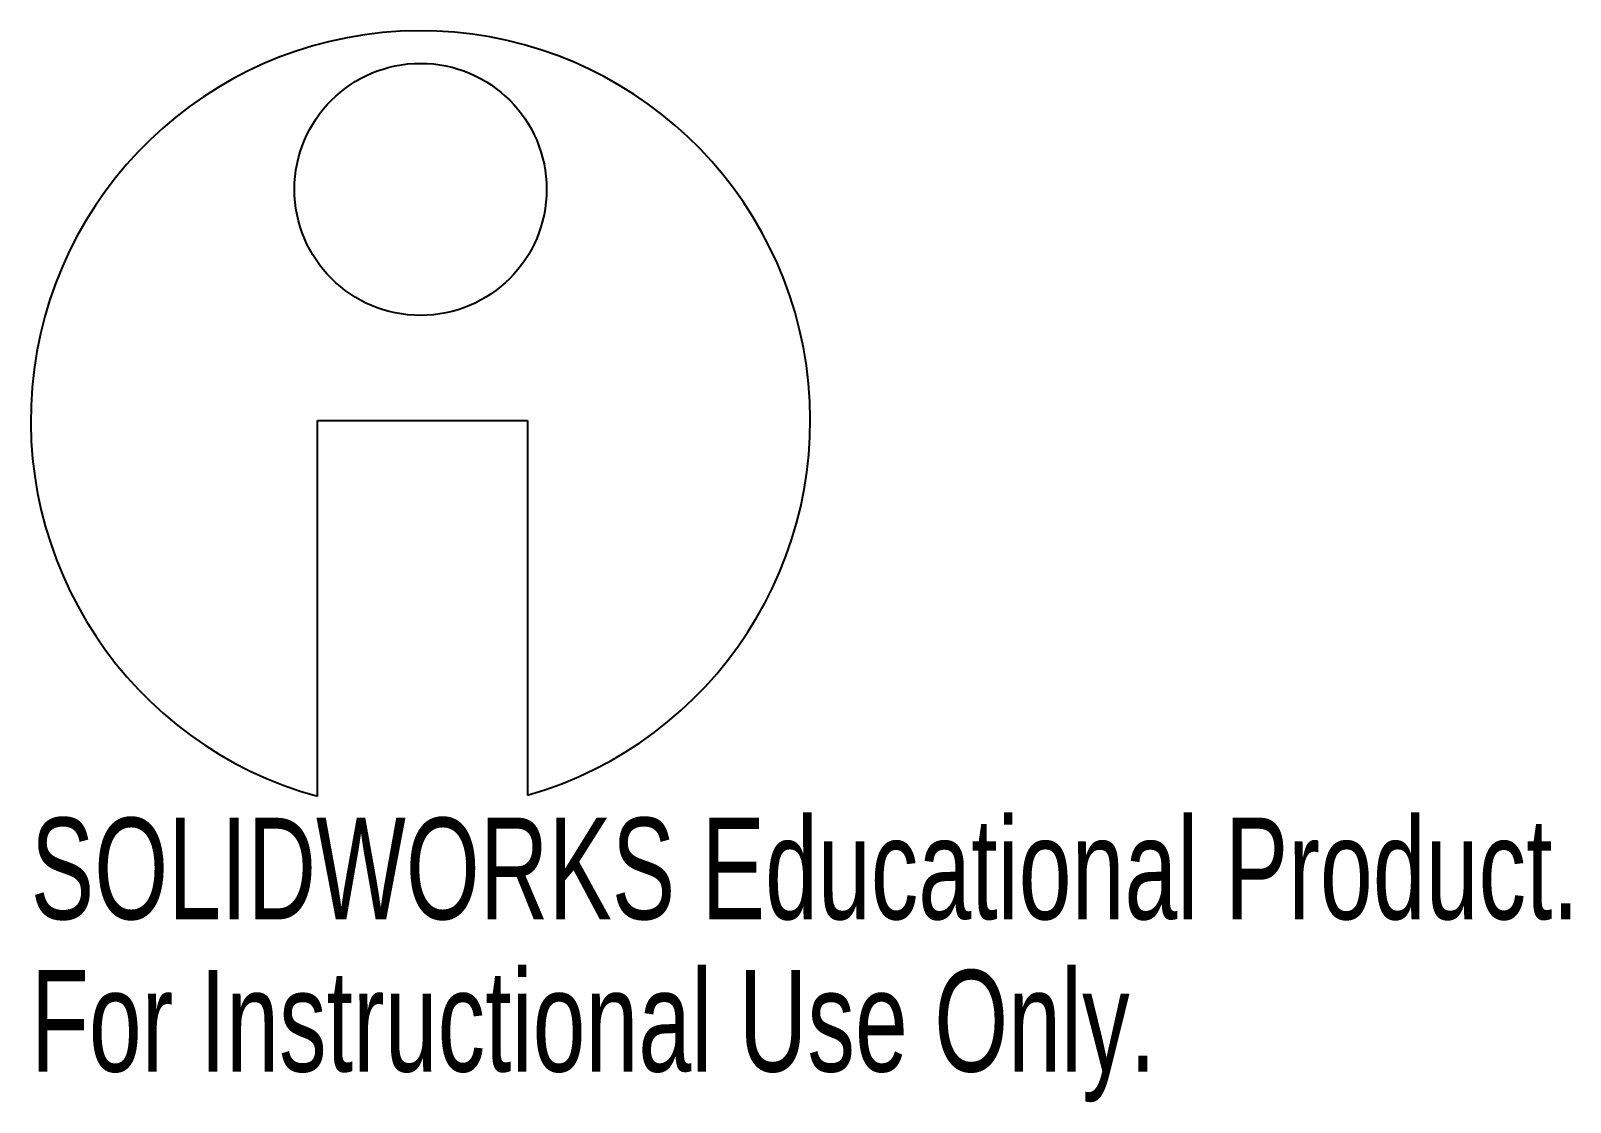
# Model space of a CAD drawing. Header units: millimetres. Extents: x -18.5 to 54.7, y -32.5 to 18.5.
import ezdxf

# ---------------------------------------------------------------- set-up
doc = ezdxf.new("R2010")
doc.units = ezdxf.units.MM
doc.styles.add('SLDTEXTSTYLE0', font='TXT', dxfattribs={"width": 0.7})

msp = doc.modelspace()

# ---------------------------------------------------------------- linework, layer by layer
at = {"color": 7, "linetype": 'Continuous', "lineweight": 25}
for p, q in [((-4.906, -17.889), (-4.906, 0)), ((-4.906, 0), (5.094, 0)), ((5.094, 0), (5.094, -17.837))]:
    msp.add_line(p, q, dxfattribs=at)
msp.add_circle((0, 11), 6, dxfattribs=at)
msp.add_arc((0, 0), 18.55, 285.93723, 254.66278, dxfattribs=at)

# ---------------------------------------------------------------- texts
at = {"color": 7, "linetype": 'Continuous', "char_height": 4.83362, "attachment_point": 1, "style": 'SLDTEXTSTYLE0'}
for s, insert in [('SOLIDWORKS Educational Product.', (-18.55, -18.909)), ('For Instructional Use Only.', (-18.55, -26.159))]:
    msp.add_mtext(s, dxfattribs=dict(at, insert=insert))

doc.saveas('drawing.dxf')
